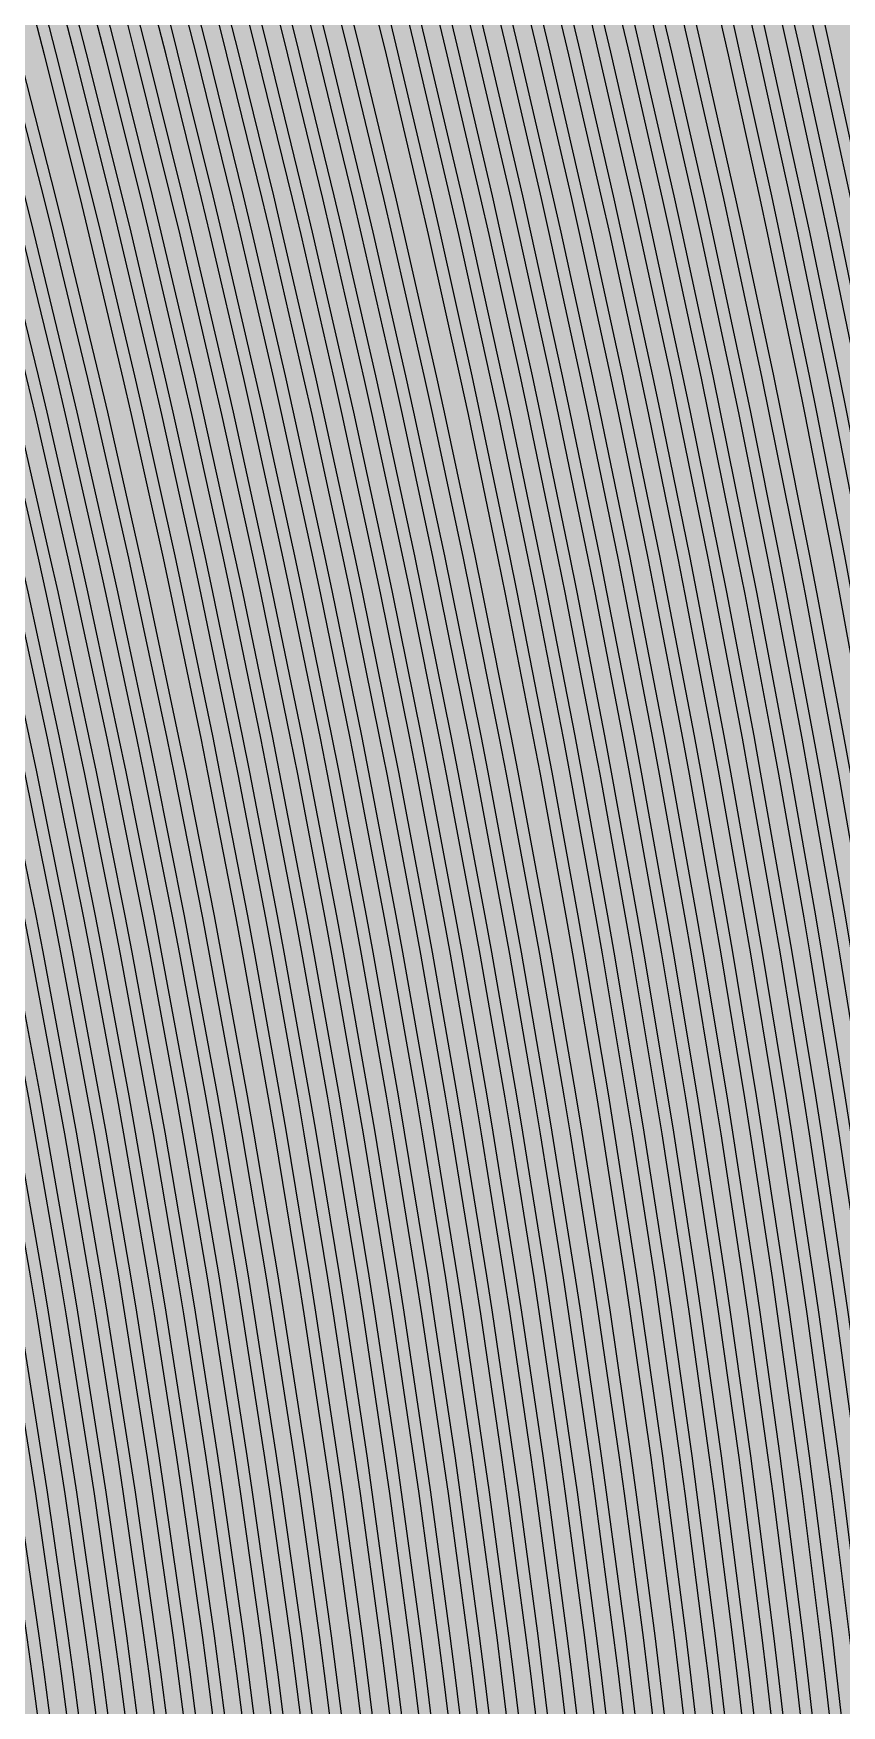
# Model space of a CAD drawing. Header units: metres. Extents: x -7220 to 10980, y -29667 to 1833.
# Drawn here: x 697.1 to 837.4, y -17403.7 to -17113.4 of the extents above; entities that cross this region are included whole.
import ezdxf

# ---------------------------------------------------------------- set-up
doc = ezdxf.new("R2010")
doc.units = ezdxf.units.M
doc.layers.add('Metal1', color=4, linetype='CONTINUOUS')
doc.layers.add('Polyimide', color=7, linetype='CONTINUOUS')

msp = doc.modelspace()

# ---------------------------------------------------------------- hatches: boundary and pattern name
at = {"layer": 'Polyimide'}
msp.add_hatch(color=7, dxfattribs=at).paths.add_polyline_path([(4099.45, -13861.55), (4142.64, -14152.77), (4214.18, -14438.35), (4313.36, -14715.55), (4439.24, -14981.69), (4590.59, -15234.21), (4765.97, -15470.68), (4963.68, -15688.82), (5181.82, -15886.53), (5418.29, -16061.91), (5670.81, -16213.26), (5936.95, -16339.14), (6214.15, -16438.32), (6499.73, -16509.85), (6790.95, -16553.05), (7085, -16567.5), (9980.38, -16567.5), (10058.79, -16571.35), (10136.45, -16582.87), (10212.6, -16601.95), (10286.52, -16628.4), (10357.49, -16661.96), (10424.83, -16702.32), (10487.89, -16749.09), (10546.06, -16801.81), (10598.78, -16859.98), (10645.55, -16923.04), (10685.91, -16990.38), (10719.48, -17061.35), (10745.93, -17135.27), (10765, -17211.43), (10776.52, -17289.08), (10780.38, -17367.5), (10780.38, -21957.3), (10741.61, -22012.91), (10705.97, -22070.59), (10673.58, -22130.14), (10644.53, -22191.39), (10618.92, -22254.16), (10596.82, -22318.25), (10578.3, -22383.46), (10563.41, -22449.6), (10552.21, -22516.46), (10544.72, -22583.84), (10540.97, -22651.53), (10540.97, -22719.32), (10544.72, -22787.01), (10552.21, -22854.38), (10563.41, -22921.24), (10578.3, -22987.38), (10596.82, -23052.6), (10618.92, -23116.68), (10644.53, -23179.45), (10673.58, -23240.71), (10705.97, -23300.26), (10741.61, -23357.93), (10780.38, -23413.54), (10780.38, -28667.5), (10776.52, -28745.91), (10765, -28823.57), (10745.93, -28899.73), (10719.48, -28973.65), (10685.91, -29044.62), (10645.55, -29111.96), (10598.78, -29175.01), (10546.06, -29233.19), (10487.89, -29285.91), (10424.83, -29332.68), (10357.49, -29373.04), (10286.52, -29406.6), (10212.6, -29433.05), (10136.45, -29452.13), (10058.79, -29463.65), (9980.38, -29467.5), (-6219.63, -29467.5), (-6298.04, -29463.65), (-6375.7, -29452.13), (-6451.85, -29433.05), (-6525.77, -29406.6), (-6596.74, -29373.04), (-6664.08, -29332.68), (-6727.14, -29285.91), (-6785.31, -29233.19), (-6838.03, -29175.01), (-6884.8, -29111.96), (-6925.16, -29044.62), (-6958.73, -28973.65), (-6985.18, -28899.73), (-7004.25, -28823.57), (-7015.77, -28745.91), (-7019.63, -28667.5), (-7019.63, -23426.32), (-6979.36, -23370.07), (-6942.33, -23311.63), (-6908.66, -23251.2), (-6878.45, -23188.96), (-6851.81, -23125.12), (-6828.81, -23059.88), (-6809.53, -22993.44), (-6794.04, -22926.02), (-6782.37, -22857.83), (-6774.57, -22789.09), (-6770.67, -22720.02), (-6770.67, -22650.84), (-6774.57, -22581.77), (-6782.37, -22513.03), (-6794.04, -22444.84), (-6809.53, -22377.42), (-6828.81, -22310.98), (-6851.81, -22245.74), (-6878.45, -22181.89), (-6908.66, -22119.66), (-6942.33, -22059.22), (-6979.36, -22000.79), (-7019.63, -21944.54), (-7019.63, -17367.5), (-7015.77, -17289.08), (-7004.25, -17211.43), (-6985.18, -17135.27), (-6958.73, -17061.35), (-6925.16, -16990.38), (-6884.8, -16923.04), (-6838.03, -16859.98), (-6785.31, -16801.81), (-6727.14, -16749.09), (-6664.08, -16702.32), (-6596.74, -16661.96), (-6525.77, -16628.4), (-6451.85, -16601.95), (-6375.7, -16582.87), (-6298.04, -16571.35), (-6219.63, -16567.5), (-3314, -16567.5), (-3019.95, -16553.05), (-2728.73, -16509.85), (-2443.15, -16438.32), (-2165.95, -16339.14), (-1899.81, -16213.26), (-1647.29, -16061.91), (-1410.82, -15886.53), (-1192.68, -15688.82), (-994.97, -15470.68), (-819.59, -15234.21), (-668.24, -14981.69), (-542.36, -14715.55), (-443.18, -14438.35), (-371.64, -14152.77), (-328.45, -13861.55), (-314, -13567.5), (-314, -13373.48), (-317.45, -13328.11), (-327.72, -13283.78), (-344.58, -13241.52), (-367.63, -13202.3), (-396.35, -13167.01), (-430.08, -13136.47), (-468.03, -13111.38), (-509.35, -13092.32), (-509.35, -13092.32), (-578.18, -13061.27), (-642.2, -13021.24), (-700.26, -12972.96), (-751.3, -12917.31), (-794.39, -12855.3), (-828.74, -12788.06), (-853.73, -12716.8), (-868.91, -12642.84), (-874, -12567.5), (-868.91, -12492.16), (-853.73, -12418.19), (-828.74, -12346.94), (-794.39, -12279.7), (-751.3, -12217.69), (-700.26, -12162.04), (-642.2, -12113.76), (-578.18, -12073.73), (-509.35, -12042.68), (-509.35, -12042.68), (-468.03, -12023.62), (-430.08, -11998.53), (-396.35, -11967.99), (-367.63, -11932.7), (-344.58, -11893.47), (-327.72, -11851.21), (-317.45, -11806.89), (-314, -11761.52), (-314, -11074.31), (-317.45, -11028.94), (-327.72, -10984.62), (-344.58, -10942.36), (-367.63, -10903.13), (-396.35, -10867.84), (-430.08, -10837.3), (-468.03, -10812.21), (-509.35, -10793.16), (-509.35, -10793.16), (-578.18, -10762.1), (-642.2, -10722.07), (-700.26, -10673.8), (-751.3, -10618.15), (-794.39, -10556.13), (-828.74, -10488.89), (-853.73, -10417.64), (-868.91, -10343.67), (-874, -10268.33), (-868.91, -10192.99), (-853.73, -10119.03), (-828.74, -10047.77), (-794.39, -9980.53), (-751.3, -9918.52), (-700.26, -9862.87), (-642.2, -9814.59), (-578.18, -9774.56), (-509.35, -9743.51), (-509.35, -9743.51), (-468.03, -9724.45), (-430.08, -9699.36), (-396.35, -9668.82), (-367.63, -9633.53), (-344.58, -9594.31), (-327.72, -9552.05), (-317.45, -9507.72), (-314, -9462.35), (-314, -8775.14), (-317.45, -8729.78), (-327.72, -8685.45), (-344.58, -8643.19), (-367.63, -8603.96), (-396.35, -8568.68), (-430.08, -8538.14), (-468.03, -8513.05), (-509.35, -8493.99), (-509.35, -8493.99), (-578.18, -8462.94), (-642.2, -8422.91), (-700.26, -8374.63), (-751.3, -8318.98), (-794.39, -8256.97), (-828.74, -8189.73), (-853.73, -8118.47), (-868.91, -8044.5), (-874, -7969.17), (-868.91, -7893.83), (-853.73, -7819.86), (-828.74, -7748.61), (-794.39, -7681.36), (-751.3, -7619.35), (-700.26, -7563.7), (-642.2, -7515.42), (-578.18, -7475.4), (-509.35, -7444.34), (-509.35, -7444.34), (-468.03, -7425.28), (-430.08, -7400.2), (-396.35, -7369.66), (-367.63, -7334.37), (-344.58, -7295.14), (-327.72, -7252.88), (-317.45, -7208.56), (-314, -7163.19), (-314, -6475.98), (-317.45, -6430.61), (-327.72, -6386.29), (-344.58, -6344.02), (-367.63, -6304.8), (-396.35, -6269.51), (-430.08, -6238.97), (-468.03, -6213.88), (-509.35, -6194.82), (-509.35, -6194.82), (-578.18, -6163.77), (-642.2, -6123.74), (-700.26, -6075.46), (-751.3, -6019.81), (-794.39, -5957.8), (-828.74, -5890.56), (-853.73, -5819.31), (-868.91, -5745.34), (-874, -5670), (-868.91, -5594.66), (-853.73, -5520.69), (-828.74, -5449.44), (-794.39, -5382.2), (-751.3, -5320.19), (-700.26, -5264.54), (-642.2, -5216.26), (-578.18, -5176.23), (-509.35, -5145.18), (-509.35, -5145.18), (-468.03, -5126.12), (-430.08, -5101.03), (-396.35, -5070.49), (-367.63, -5035.2), (-344.58, -4995.98), (-327.72, -4953.71), (-317.45, -4909.39), (-314, -4864.02), (-314, 380), (-314, 1532.5), (-269, 1532.5), (-268.78, 1525.63), (-268.1, 1518.79), (-266.98, 1512.02), (-265.42, 1505.32), (-263.43, 1498.75), (-261.01, 1492.32), (-258.17, 1486.06), (-254.93, 1480), (-251.3, 1474.17), (-247.3, 1468.58), (-242.94, 1463.27), (-238.25, 1458.25), (-233.23, 1453.56), (-227.92, 1449.2), (-222.33, 1445.2), (-216.5, 1441.57), (-210.44, 1438.33), (-204.18, 1435.49), (-197.75, 1433.07), (-191.18, 1431.08), (-184.48, 1429.52), (-177.71, 1428.4), (-170.87, 1427.72), (-164, 1427.5), (-157.13, 1427.72), (-150.29, 1428.4), (-143.52, 1429.52), (-136.82, 1431.08), (-130.25, 1433.07), (-123.82, 1435.49), (-117.56, 1438.33), (-111.5, 1441.57), (-105.67, 1445.2), (-100.08, 1449.2), (-94.77, 1453.56), (-89.75, 1458.25), (-85.06, 1463.27), (-80.7, 1468.58), (-76.7, 1474.17), (-73.07, 1480), (-69.83, 1486.06), (-66.99, 1492.32), (-64.57, 1498.75), (-62.58, 1505.32), (-61.02, 1512.02), (-59.9, 1518.79), (-59.22, 1525.63), (-59, 1532.5), (1786, 1532.5), (3835, 1532.5), (3835.21, 1539.04), (3835.86, 1545.55), (3836.92, 1552.01), (3838.41, 1558.38), (3840.31, 1564.64), (3842.61, 1570.77), (3845.31, 1576.73), (3848.4, 1582.5), (3851.85, 1588.06), (3855.66, 1593.38), (3859.82, 1598.43), (3864.29, 1603.21), (3869.07, 1607.68), (3874.12, 1611.84), (3879.44, 1615.65), (3885, 1619.1), (3890.77, 1622.19), (3896.73, 1624.89), (3902.86, 1627.19), (3909.12, 1629.09), (3915.49, 1630.58), (3921.95, 1631.64), (3928.46, 1632.29), (3935, 1632.5), (3941.54, 1632.29), (3948.05, 1631.64), (3954.51, 1630.58), (3960.88, 1629.09), (3967.14, 1627.19), (3973.27, 1624.89), (3979.23, 1622.19), (3985, 1619.1), (3990.56, 1615.65), (3995.88, 1611.84), (4000.93, 1607.68), (4005.71, 1603.21), (4010.18, 1598.43), (4014.34, 1593.38), (4018.15, 1588.06), (4021.6, 1582.5), (4024.69, 1576.73), (4027.39, 1570.77), (4029.69, 1564.64), (4031.59, 1558.38), (4033.08, 1552.01), (4034.14, 1545.55), (4034.79, 1539.04), (4035, 1532.5), (4085, 1532.5), (4085, 380), (4085, 330), (4085, -4864.02), (4088.45, -4909.39), (4098.72, -4953.71), (4115.58, -4995.98), (4138.63, -5035.2), (4167.35, -5070.49), (4201.08, -5101.03), (4239.03, -5126.12), (4280.35, -5145.18), (4280.35, -5145.18), (4349.18, -5176.23), (4413.2, -5216.26), (4471.26, -5264.54), (4522.3, -5320.19), (4565.39, -5382.2), (4599.74, -5449.44), (4624.73, -5520.69), (4639.91, -5594.66), (4645, -5670), (4639.91, -5745.34), (4624.73, -5819.31), (4599.74, -5890.56), (4565.39, -5957.8), (4522.3, -6019.81), (4471.26, -6075.46), (4413.2, -6123.74), (4349.18, -6163.77), (4280.35, -6194.82), (4239.03, -6213.88), (4201.08, -6238.97), (4167.35, -6269.51), (4138.63, -6304.8), (4115.58, -6344.02), (4098.72, -6386.29), (4088.45, -6430.61), (4085, -6475.98), (4085, -13567.5), (4099.45, -13861.55)])

# ---------------------------------------------------------------- linework, layer by layer
at = {"layer": 'Metal1'}
for points in [[(700.13, -17423.14), (696.87, -17398.18), (696, -17391.91), (692.38, -17366.95), (691.42, -17360.69), (687.42, -17335.73), (686.37, -17329.46), (682.01, -17304.51), (680.86, -17298.23), (676.12, -17273.28), (674.89, -17267.01), (669.77, -17242.06), (668.44, -17235.78), (662.94, -17210.84), (661.51, -17204.55), (655.64, -17179.61), (654.11, -17173.33), (647.86, -17148.39), (646.23, -17142.1), (639.59, -17117.16), (637.87, -17110.87)], [(639.79, -17110.34), (641.52, -17116.64), (648.17, -17141.59), (649.8, -17147.89), (656.06, -17172.85), (657.59, -17179.15), (663.46, -17204.1), (664.9, -17210.4), (670.39, -17235.36), (671.73, -17241.65), (676.85, -17266.61), (678.09, -17272.9), (682.83, -17297.87), (683.98, -17304.16), (688.35, -17329.12), (689.4, -17335.41), (693.4, -17360.38), (694.35, -17366.66), (697.98, -17391.63), (698.85, -17397.91), (702.11, -17422.89)], [(705.19, -17423.14), (701.94, -17398.18), (701.08, -17391.91), (697.47, -17366.95), (696.51, -17360.69), (692.53, -17335.73), (691.49, -17329.46), (687.14, -17304.51), (686, -17298.23), (681.27, -17273.28), (680.04, -17267.01), (674.94, -17242.06), (673.61, -17235.78), (668.14, -17210.83), (666.72, -17204.55), (660.87, -17179.61), (659.34, -17173.33), (653.11, -17148.39), (651.49, -17142.1), (644.87, -17117.16), (643.16, -17110.87)], [(645.08, -17110.34), (646.8, -17116.64), (653.43, -17141.59), (655.05, -17147.89), (661.29, -17172.85), (662.81, -17179.15), (668.66, -17204.1), (670.09, -17210.4), (675.57, -17235.36), (676.9, -17241.65), (682, -17266.61), (683.24, -17272.9), (687.96, -17297.87), (689.1, -17304.16), (693.46, -17329.12), (694.51, -17335.41), (698.49, -17360.38), (699.44, -17366.66), (703.06, -17391.63), (703.92, -17397.91), (707.17, -17422.89)], [(710.25, -17423.14), (707.01, -17398.18), (706.16, -17391.91), (702.56, -17366.95), (701.61, -17360.69), (697.64, -17335.73), (696.6, -17329.46), (692.26, -17304.51), (691.13, -17298.23), (686.42, -17273.28), (685.19, -17267.01), (680.12, -17242.06), (678.79, -17235.78), (673.34, -17210.83), (671.92, -17204.55), (666.09, -17179.61), (664.57, -17173.33), (658.36, -17148.38), (656.75, -17142.1), (650.16, -17117.16), (648.45, -17110.87)], [(650.37, -17110.34), (652.09, -17116.64), (658.68, -17141.59), (660.3, -17147.89), (666.52, -17172.85), (668.03, -17179.15), (673.87, -17204.1), (675.29, -17210.4), (680.75, -17235.36), (682.07, -17241.65), (687.15, -17266.61), (688.39, -17272.9), (693.09, -17297.87), (694.23, -17304.16), (698.57, -17329.12), (699.61, -17335.41), (703.58, -17360.38), (704.53, -17366.66), (708.14, -17391.63), (709, -17397.91), (712.23, -17422.89)], [(715.31, -17423.14), (712.09, -17398.18), (711.23, -17391.91), (707.65, -17366.95), (706.7, -17360.69), (702.75, -17335.73), (701.71, -17329.46), (697.39, -17304.5), (696.26, -17298.23), (691.57, -17273.28), (690.35, -17267.01), (685.29, -17242.06), (683.97, -17235.78), (678.54, -17210.83), (677.12, -17204.55), (671.31, -17179.61), (669.8, -17173.32), (663.62, -17148.38), (662.01, -17142.1), (655.44, -17117.16), (653.73, -17110.87)], [(655.66, -17110.34), (657.37, -17116.64), (663.94, -17141.6), (665.55, -17147.9), (671.75, -17172.85), (673.26, -17179.15), (679.07, -17204.11), (680.49, -17210.4), (685.92, -17235.36), (687.25, -17241.65), (692.31, -17266.62), (693.54, -17272.9), (698.23, -17297.87), (699.36, -17304.16), (703.68, -17329.13), (704.72, -17335.41), (708.68, -17360.38), (709.62, -17366.66), (713.21, -17391.64), (714.07, -17397.91), (717.29, -17422.89)], [(720.37, -17423.14), (717.16, -17398.18), (716.31, -17391.91), (712.73, -17366.95), (711.79, -17360.69), (707.86, -17335.73), (706.82, -17329.46), (702.52, -17304.5), (701.39, -17298.23), (696.72, -17273.28), (695.5, -17267), (690.46, -17242.06), (689.15, -17235.78), (683.73, -17210.83), (682.32, -17204.55), (676.54, -17179.61), (675.03, -17173.32), (668.87, -17148.38), (667.27, -17142.1), (660.72, -17117.16), (659.02, -17110.87)], [(660.95, -17110.34), (662.65, -17116.64), (669.2, -17141.6), (670.81, -17147.9), (676.98, -17172.85), (678.48, -17179.15), (684.27, -17204.11), (685.69, -17210.4), (691.1, -17235.36), (692.42, -17241.65), (697.46, -17266.62), (698.69, -17272.9), (703.36, -17297.87), (704.49, -17304.16), (708.79, -17329.13), (709.83, -17335.41), (713.77, -17360.38), (714.71, -17366.66), (718.29, -17391.64), (719.14, -17397.91), (722.36, -17422.89)], [(725.43, -17423.14), (722.23, -17398.18), (721.38, -17391.91), (717.82, -17366.95), (716.89, -17360.68), (712.96, -17335.73), (711.93, -17329.46), (707.65, -17304.5), (706.52, -17298.23), (701.87, -17273.28), (700.65, -17267), (695.63, -17242.05), (694.32, -17235.78), (688.93, -17210.83), (687.53, -17204.55), (681.76, -17179.61), (680.26, -17173.32), (674.12, -17148.38), (672.52, -17142.1), (666, -17117.16), (664.31, -17110.87)], [(666.24, -17110.34), (667.94, -17116.64), (674.46, -17141.6), (676.06, -17147.9), (682.21, -17172.85), (683.71, -17179.15), (689.48, -17204.11), (690.88, -17210.4), (696.28, -17235.36), (697.59, -17241.65), (702.62, -17266.62), (703.83, -17272.9), (708.49, -17297.87), (709.62, -17304.16), (713.9, -17329.13), (714.94, -17335.41), (718.86, -17360.38), (719.8, -17366.66), (723.37, -17391.64), (724.22, -17397.91), (727.42, -17422.89)], [(730.49, -17423.14), (727.31, -17398.17), (726.46, -17391.91), (722.91, -17366.95), (721.98, -17360.68), (718.07, -17335.73), (717.04, -17329.46), (712.77, -17304.5), (711.65, -17298.23), (707.02, -17273.28), (705.81, -17267), (700.8, -17242.05), (699.5, -17235.78), (694.13, -17210.83), (692.73, -17204.55), (686.99, -17179.6), (685.49, -17173.32), (679.37, -17148.38), (677.78, -17142.1), (671.29, -17117.16), (669.6, -17110.87)], [(671.53, -17110.34), (673.22, -17116.64), (679.72, -17141.6), (681.31, -17147.9), (687.44, -17172.85), (688.93, -17179.15), (694.68, -17204.11), (696.08, -17210.4), (701.46, -17235.36), (702.76, -17241.65), (707.77, -17266.62), (708.98, -17272.91), (713.62, -17297.87), (714.74, -17304.16), (719.02, -17329.13), (720.05, -17335.41), (723.96, -17360.38), (724.89, -17366.66), (728.44, -17391.64), (729.29, -17397.91), (732.48, -17422.89)], [(735.55, -17423.14), (732.38, -17398.17), (731.54, -17391.91), (728, -17366.95), (727.07, -17360.68), (723.18, -17335.73), (722.16, -17329.46), (717.9, -17304.5), (716.79, -17298.23), (712.17, -17273.28), (710.96, -17267), (705.98, -17242.05), (704.68, -17235.78), (699.33, -17210.83), (697.93, -17204.55), (692.21, -17179.6), (690.72, -17173.32), (684.63, -17148.38), (683.04, -17142.09), (676.57, -17117.15), (674.89, -17110.87)], [(676.82, -17110.34), (678.5, -17116.65), (684.98, -17141.6), (686.57, -17147.9), (692.67, -17172.85), (694.16, -17179.15), (699.88, -17204.11), (701.28, -17210.4), (706.63, -17235.36), (707.94, -17241.65), (712.92, -17266.62), (714.13, -17272.91), (718.75, -17297.87), (719.87, -17304.16), (724.13, -17329.13), (725.15, -17335.41), (729.05, -17360.38), (729.98, -17366.66), (733.52, -17391.64), (734.36, -17397.91), (737.54, -17422.89)], [(740.62, -17423.14), (737.45, -17398.17), (736.61, -17391.91), (733.09, -17366.95), (732.16, -17360.68), (728.29, -17335.72), (727.27, -17329.46), (723.03, -17304.5), (721.92, -17298.23), (717.32, -17273.28), (716.11, -17267), (711.15, -17242.05), (709.85, -17235.77), (704.52, -17210.83), (703.13, -17204.55), (697.43, -17179.6), (695.95, -17173.32), (689.88, -17148.38), (688.3, -17142.09), (681.85, -17117.15), (680.18, -17110.87)], [(682.11, -17110.35), (683.79, -17116.65), (690.24, -17141.6), (691.82, -17147.9), (697.9, -17172.85), (699.38, -17179.15), (705.09, -17204.11), (706.48, -17210.4), (711.81, -17235.36), (713.11, -17241.65), (718.08, -17266.62), (719.28, -17272.91), (723.89, -17297.87), (725, -17304.16), (729.24, -17329.13), (730.26, -17335.41), (734.14, -17360.38), (735.07, -17366.66), (738.6, -17391.64), (739.44, -17397.92), (742.6, -17422.89)], [(745.68, -17423.14), (742.53, -17398.17), (741.69, -17391.91), (738.18, -17366.95), (737.26, -17360.68), (733.39, -17335.72), (732.38, -17329.46), (728.16, -17304.5), (727.05, -17298.23), (722.47, -17273.27), (721.27, -17267), (716.32, -17242.05), (715.03, -17235.77), (709.72, -17210.83), (708.34, -17204.55), (702.66, -17179.6), (701.18, -17173.32), (695.13, -17148.38), (693.56, -17142.09), (687.14, -17117.15), (685.47, -17110.87)], [(687.4, -17110.35), (689.07, -17116.65), (695.5, -17141.6), (697.07, -17147.9), (703.13, -17172.86), (704.61, -17179.15), (710.29, -17204.11), (711.67, -17210.4), (716.99, -17235.36), (718.28, -17241.65), (723.23, -17266.62), (724.43, -17272.91), (729.02, -17297.87), (730.13, -17304.16), (734.35, -17329.13), (735.37, -17335.41), (739.24, -17360.38), (740.16, -17366.66), (743.67, -17391.64), (744.51, -17397.92), (747.66, -17422.89)], [(750.76, -17423.14), (747.63, -17398.17), (746.8, -17391.91), (743.31, -17366.95), (742.39, -17360.68), (738.54, -17335.72), (737.53, -17329.45), (733.33, -17304.5), (732.23, -17298.23), (727.67, -17273.27), (726.48, -17267), (721.56, -17242.05), (720.28, -17235.77), (714.99, -17210.82), (713.62, -17204.55), (707.97, -17179.6), (706.5, -17173.32), (700.48, -17148.38), (698.91, -17142.09), (692.52, -17117.15), (690.87, -17110.86)], [(692.8, -17110.35), (694.46, -17116.65), (700.85, -17141.6), (702.42, -17147.9), (708.44, -17172.86), (709.91, -17179.15), (715.57, -17204.11), (716.95, -17210.4), (722.23, -17235.37), (723.52, -17241.66), (728.44, -17266.62), (729.64, -17272.91), (734.2, -17297.87), (735.3, -17304.16), (739.51, -17329.13), (740.52, -17335.41), (744.36, -17360.38), (745.29, -17366.66), (748.78, -17391.64), (749.61, -17397.92), (752.75, -17422.89)], [(756.08, -17423.13), (753, -17398.17), (752.19, -17391.91), (748.77, -17366.94), (747.86, -17360.68), (744.09, -17335.72), (743.1, -17329.45), (738.98, -17304.49), (737.91, -17298.22), (733.43, -17273.27), (732.27, -17267), (727.44, -17242.04), (726.18, -17235.77), (721, -17210.82), (719.65, -17204.54), (714.11, -17179.59), (712.67, -17173.31), (706.77, -17148.37), (705.24, -17142.09), (698.97, -17117.14), (697.35, -17110.86)], [(699.28, -17110.35), (700.91, -17116.65), (707.18, -17141.61), (708.72, -17147.9), (714.62, -17172.86), (716.06, -17179.15), (721.61, -17204.12), (722.96, -17210.41), (728.14, -17235.37), (729.4, -17241.66), (734.23, -17266.62), (735.4, -17272.91), (739.88, -17297.88), (740.96, -17304.16), (745.08, -17329.13), (746.07, -17335.41), (749.84, -17360.39), (750.75, -17366.67), (754.17, -17391.64), (754.99, -17397.92), (758.06, -17422.9)], [(761.14, -17423.13), (758.07, -17398.17), (757.26, -17391.91), (753.86, -17366.94), (752.96, -17360.68), (749.2, -17335.72), (748.22, -17329.45), (744.11, -17304.49), (743.04, -17298.22), (738.58, -17273.27), (737.42, -17267), (732.61, -17242.04), (731.36, -17235.77), (726.2, -17210.82), (724.86, -17204.54), (719.34, -17179.59), (717.9, -17173.31), (712.02, -17148.37), (710.5, -17142.09), (704.26, -17117.14), (702.64, -17110.86)], [(704.57, -17110.35), (706.19, -17116.65), (712.44, -17141.61), (713.97, -17147.9), (719.85, -17172.86), (721.29, -17179.15), (726.81, -17204.12), (728.16, -17210.41), (733.32, -17235.37), (734.58, -17241.66), (739.39, -17266.62), (740.55, -17272.91), (745.01, -17297.88), (746.08, -17304.16), (750.19, -17329.13), (751.18, -17335.41), (754.94, -17360.39), (755.84, -17366.67), (759.25, -17391.64), (760.06, -17397.92), (763.12, -17422.9)], [(766.2, -17423.13), (763.15, -17398.17), (762.34, -17391.91), (758.94, -17366.94), (758.05, -17360.68), (754.31, -17335.72), (753.33, -17329.45), (749.24, -17304.49), (748.17, -17298.22), (743.73, -17273.27), (742.57, -17267), (737.79, -17242.04), (736.54, -17235.77), (731.4, -17210.82), (730.06, -17204.54), (724.56, -17179.59), (723.13, -17173.31), (717.28, -17148.37), (715.76, -17142.09), (709.54, -17117.14), (707.93, -17110.86)], [(709.86, -17110.35), (711.48, -17116.65), (717.7, -17141.61), (719.22, -17147.9), (725.08, -17172.86), (726.51, -17179.15), (732.01, -17204.12), (733.35, -17210.41), (738.5, -17235.37), (739.75, -17241.66), (744.54, -17266.63), (745.7, -17272.91), (750.14, -17297.88), (751.21, -17304.16), (755.3, -17329.13), (756.29, -17335.41), (760.03, -17360.39), (760.93, -17366.67), (764.32, -17391.64), (765.13, -17397.92), (768.18, -17422.9)], [(771.26, -17423.13), (768.22, -17398.17), (767.42, -17391.9), (764.03, -17366.94), (763.14, -17360.68), (759.42, -17335.72), (758.44, -17329.45), (754.37, -17304.49), (753.3, -17298.22), (748.88, -17273.27), (747.73, -17266.99), (742.96, -17242.04), (741.72, -17235.77), (736.59, -17210.82), (735.26, -17204.54), (729.79, -17179.59), (728.36, -17173.31), (722.53, -17148.37), (721.01, -17142.08), (714.82, -17117.14), (713.22, -17110.86)], [(715.15, -17110.35), (716.76, -17116.65), (722.96, -17141.61), (724.47, -17147.9), (730.31, -17172.86), (731.74, -17179.16), (737.22, -17204.12), (738.55, -17210.41), (743.68, -17235.37), (744.92, -17241.66), (749.69, -17266.63), (750.85, -17272.91), (755.27, -17297.88), (756.34, -17304.16), (760.41, -17329.13), (761.39, -17335.41), (765.12, -17360.39), (766.02, -17366.67), (769.4, -17391.64), (770.21, -17397.92), (773.25, -17422.9)], [(776.32, -17423.13), (773.29, -17398.17), (772.49, -17391.9), (769.12, -17366.94), (768.24, -17360.68), (764.53, -17335.72), (763.55, -17329.45), (759.49, -17304.49), (758.43, -17298.22), (754.03, -17273.27), (752.88, -17266.99), (748.13, -17242.04), (746.89, -17235.77), (741.79, -17210.81), (740.46, -17204.54), (735.01, -17179.59), (733.59, -17173.31), (727.78, -17148.36), (726.27, -17142.08), (720.1, -17117.14), (718.5, -17110.86)], [(720.44, -17110.36), (722.04, -17116.65), (728.22, -17141.61), (729.73, -17147.9), (735.54, -17172.86), (736.96, -17179.16), (742.42, -17204.12), (743.75, -17210.41), (748.85, -17235.37), (750.09, -17241.66), (754.85, -17266.63), (756, -17272.91), (760.4, -17297.88), (761.47, -17304.16), (765.53, -17329.14), (766.5, -17335.41), (770.22, -17360.39), (771.11, -17366.67), (774.47, -17391.64), (775.28, -17397.92), (778.31, -17422.9)], [(781.38, -17423.13), (778.37, -17398.17), (777.57, -17391.9), (774.21, -17366.94), (773.33, -17360.68), (769.63, -17335.71), (768.66, -17329.45), (764.62, -17304.49), (763.56, -17298.22), (759.18, -17273.26), (758.03, -17266.99), (753.3, -17242.04), (752.07, -17235.77), (746.99, -17210.81), (745.67, -17204.54), (740.23, -17179.59), (738.82, -17173.31), (733.03, -17148.36), (731.53, -17142.08), (725.39, -17117.14), (723.79, -17110.85)], [(725.73, -17110.36), (727.33, -17116.65), (733.48, -17141.61), (734.98, -17147.9), (740.77, -17172.86), (742.19, -17179.16), (747.62, -17204.12), (748.95, -17210.41), (754.03, -17235.37), (755.27, -17241.66), (760, -17266.63), (761.15, -17272.91), (765.54, -17297.88), (766.6, -17304.16), (770.64, -17329.14), (771.61, -17335.42), (775.31, -17360.39), (776.19, -17366.67), (779.55, -17391.64), (780.35, -17397.92), (783.37, -17422.9)], [(786.44, -17423.13), (783.44, -17398.16), (782.64, -17391.9), (779.3, -17366.94), (778.42, -17360.68), (774.74, -17335.71), (773.77, -17329.45), (769.75, -17304.49), (768.7, -17298.22), (764.33, -17273.26), (763.19, -17266.99), (758.48, -17242.04), (757.25, -17235.76), (752.19, -17210.81), (750.87, -17204.54), (745.46, -17179.59), (744.05, -17173.31), (738.29, -17148.36), (736.79, -17142.08), (730.67, -17117.14), (729.08, -17110.85)], [(731.02, -17110.36), (732.61, -17116.65), (738.73, -17141.61), (740.23, -17147.91), (746, -17172.87), (747.41, -17179.16), (752.82, -17204.12), (754.14, -17210.41), (759.21, -17235.37), (760.44, -17241.66), (765.15, -17266.63), (766.3, -17272.91), (770.67, -17297.88), (771.72, -17304.16), (775.75, -17329.14), (776.72, -17335.42), (780.4, -17360.39), (781.28, -17366.67), (784.63, -17391.64), (785.43, -17397.92), (788.43, -17422.9)], [(791.5, -17423.13), (788.51, -17398.16), (787.72, -17391.9), (784.39, -17366.94), (783.52, -17360.68), (779.85, -17335.71), (778.89, -17329.45), (774.88, -17304.49), (773.83, -17298.22), (769.48, -17273.26), (768.34, -17266.99), (763.65, -17242.04), (762.42, -17235.76), (757.38, -17210.81), (756.07, -17204.54), (750.68, -17179.59), (749.28, -17173.31), (743.54, -17148.36), (742.05, -17142.08), (735.95, -17117.14), (734.37, -17110.85)], [(736.31, -17110.36), (737.89, -17116.65), (743.99, -17141.61), (745.49, -17147.91), (751.23, -17172.87), (752.63, -17179.16), (758.03, -17204.12), (759.34, -17210.41), (764.39, -17235.37), (765.61, -17241.66), (770.31, -17266.63), (771.45, -17272.91), (775.8, -17297.88), (776.85, -17304.16), (780.86, -17329.14), (781.83, -17335.42), (785.5, -17360.39), (786.37, -17366.67), (789.7, -17391.65), (790.5, -17397.92), (793.49, -17422.9)], [(796.57, -17423.13), (793.59, -17398.16), (792.8, -17391.9), (789.48, -17366.94), (788.61, -17360.67), (784.96, -17335.71), (784, -17329.45), (780.01, -17304.49), (778.96, -17298.22), (774.63, -17273.26), (773.5, -17266.99), (768.82, -17242.04), (767.6, -17235.76), (762.58, -17210.81), (761.27, -17204.54), (755.91, -17179.59), (754.51, -17173.31), (748.79, -17148.36), (747.31, -17142.08), (741.23, -17117.13), (739.66, -17110.85)], [(741.6, -17110.36), (743.18, -17116.65), (749.25, -17141.61), (750.74, -17147.91), (756.46, -17172.87), (757.86, -17179.16), (763.23, -17204.12), (764.54, -17210.41), (769.56, -17235.38), (770.78, -17241.66), (775.46, -17266.63), (776.6, -17272.91), (780.93, -17297.88), (781.98, -17304.16), (785.97, -17329.14), (786.93, -17335.42), (790.59, -17360.39), (791.46, -17366.67), (794.78, -17391.65), (795.57, -17397.92), (798.55, -17422.9)], [(801.63, -17423.13), (798.66, -17398.16), (797.87, -17391.9), (794.57, -17366.94), (793.7, -17360.67), (790.06, -17335.71), (789.11, -17329.45), (785.13, -17304.49), (784.09, -17298.22), (779.78, -17273.26), (778.65, -17266.99), (773.99, -17242.04), (772.78, -17235.76), (767.78, -17210.81), (766.48, -17204.53), (761.13, -17179.58), (759.74, -17173.31), (754.04, -17148.36), (752.57, -17142.08), (746.52, -17117.13), (744.95, -17110.85)], [(746.89, -17110.36), (748.46, -17116.66), (754.51, -17141.61), (755.99, -17147.91), (761.69, -17172.87), (763.08, -17179.16), (768.43, -17204.12), (769.74, -17210.41), (774.74, -17235.38), (775.96, -17241.66), (780.62, -17266.63), (781.75, -17272.91), (786.06, -17297.88), (787.11, -17304.17), (791.08, -17329.14), (792.04, -17335.42), (795.68, -17360.39), (796.55, -17366.67), (799.86, -17391.65), (800.65, -17397.92), (803.61, -17422.9)], [(806.71, -17423.13), (803.76, -17398.16), (802.98, -17391.9), (799.7, -17366.94), (798.83, -17360.67), (795.21, -17335.71), (794.26, -17329.45), (790.31, -17304.49), (789.27, -17298.22), (784.98, -17273.26), (783.86, -17266.99), (779.23, -17242.03), (778.02, -17235.76), (773.05, -17210.81), (771.76, -17204.53), (766.44, -17179.58), (765.06, -17173.31), (759.39, -17148.36), (757.92, -17142.08), (751.91, -17117.13), (750.35, -17110.85)], [(752.29, -17110.36), (753.85, -17116.66), (759.87, -17141.62), (761.34, -17147.91), (767.01, -17172.87), (768.39, -17179.16), (773.71, -17204.12), (775.01, -17210.41), (779.99, -17235.38), (781.19, -17241.66), (785.83, -17266.63), (786.95, -17272.91), (791.25, -17297.88), (792.28, -17304.17), (796.24, -17329.14), (797.19, -17335.42), (800.81, -17360.39), (801.68, -17366.67), (804.96, -17391.65), (805.75, -17397.92), (808.7, -17422.9)], [(812.03, -17423.13), (809.14, -17398.16), (808.37, -17391.9), (805.15, -17366.93), (804.31, -17360.67), (800.76, -17335.71), (799.83, -17329.44), (795.96, -17304.48), (794.95, -17298.21), (790.75, -17273.25), (789.65, -17266.99), (785.11, -17242.03), (783.93, -17235.76), (779.06, -17210.8), (777.79, -17204.53), (772.59, -17179.58), (771.23, -17173.3), (765.68, -17148.35), (764.25, -17142.07), (758.36, -17117.13), (756.83, -17110.85)], [(758.77, -17110.37), (760.3, -17116.66), (766.19, -17141.62), (767.64, -17147.91), (773.19, -17172.87), (774.54, -17179.16), (779.75, -17204.13), (781.02, -17210.41), (785.89, -17235.38), (787.08, -17241.66), (791.62, -17266.63), (792.72, -17272.92), (796.92, -17297.89), (797.94, -17304.17), (801.81, -17329.14), (802.74, -17335.42), (806.29, -17360.4), (807.14, -17366.67), (810.35, -17391.65), (811.12, -17397.92), (814.01, -17422.9)], [(817.09, -17423.13), (814.21, -17398.16), (813.45, -17391.9), (810.24, -17366.93), (809.4, -17360.67), (805.87, -17335.71), (804.95, -17329.44), (801.09, -17304.48), (800.08, -17298.21), (795.89, -17273.25), (794.8, -17266.99), (790.28, -17242.03), (789.11, -17235.76), (784.26, -17210.8), (783, -17204.53), (777.81, -17179.58), (776.46, -17173.3), (770.94, -17148.35), (769.5, -17142.07), (763.64, -17117.12), (762.12, -17110.84)], [(764.06, -17110.37), (765.58, -17116.66), (771.45, -17141.62), (772.89, -17147.91), (778.42, -17172.87), (779.77, -17179.16), (784.96, -17204.13), (786.22, -17210.41), (791.07, -17235.38), (792.25, -17241.67), (796.77, -17266.64), (797.87, -17272.92), (802.05, -17297.89), (803.06, -17304.17), (806.92, -17329.14), (807.85, -17335.42), (811.38, -17360.4), (812.23, -17366.67), (815.43, -17391.65), (816.2, -17397.92), (819.07, -17422.9)], [(822.15, -17423.13), (819.28, -17398.16), (818.52, -17391.9), (815.33, -17366.93), (814.49, -17360.67), (810.98, -17335.71), (810.06, -17329.44), (806.22, -17304.48), (805.21, -17298.21), (801.04, -17273.25), (799.96, -17266.98), (795.46, -17242.03), (794.29, -17235.76), (789.45, -17210.8), (788.2, -17204.53), (783.03, -17179.57), (781.69, -17173.3), (776.19, -17148.35), (774.76, -17142.07), (768.92, -17117.12), (767.41, -17110.84)], [(769.35, -17110.37), (770.87, -17116.66), (776.71, -17141.62), (778.14, -17147.91), (783.65, -17172.88), (784.99, -17179.16), (790.16, -17204.13), (791.42, -17210.41), (796.25, -17235.38), (797.42, -17241.67), (801.92, -17266.64), (803.02, -17272.92), (807.19, -17297.89), (808.19, -17304.17), (812.03, -17329.14), (812.96, -17335.42), (816.47, -17360.4), (817.32, -17366.67), (820.51, -17391.65), (821.27, -17397.92), (824.14, -17422.9)], [(827.21, -17423.13), (824.36, -17398.16), (823.6, -17391.9), (820.42, -17366.93), (819.59, -17360.67), (816.09, -17335.7), (815.17, -17329.44), (811.34, -17304.48), (810.34, -17298.21), (806.19, -17273.25), (805.11, -17266.98), (800.63, -17242.03), (799.46, -17235.76), (794.65, -17210.8), (793.4, -17204.53), (788.26, -17179.57), (786.92, -17173.3), (781.44, -17148.35), (780.02, -17142.07), (774.2, -17117.12), (772.7, -17110.84)], [(774.64, -17110.37), (776.15, -17116.66), (781.97, -17141.62), (783.39, -17147.91), (788.88, -17172.88), (790.21, -17179.16), (795.36, -17204.13), (796.61, -17210.42), (801.43, -17235.38), (802.6, -17241.67), (807.08, -17266.64), (808.16, -17272.92), (812.32, -17297.89), (813.32, -17304.17), (817.15, -17329.14), (818.07, -17335.42), (821.57, -17360.4), (822.41, -17366.67), (825.58, -17391.65), (826.34, -17397.92), (829.2, -17422.9)], [(832.27, -17423.12), (829.43, -17398.16), (828.68, -17391.9), (825.51, -17366.93), (824.68, -17360.67), (821.2, -17335.7), (820.28, -17329.44), (816.47, -17304.48), (815.48, -17298.21), (811.34, -17273.25), (810.26, -17266.98), (805.8, -17242.03), (804.64, -17235.75), (799.85, -17210.8), (798.6, -17204.53), (793.48, -17179.57), (792.15, -17173.3), (786.69, -17148.35), (785.28, -17142.07), (779.49, -17117.12), (777.99, -17110.84)], [(779.93, -17110.37), (781.43, -17116.66), (787.23, -17141.62), (788.65, -17147.91), (794.11, -17172.88), (795.44, -17179.16), (800.56, -17204.13), (801.81, -17210.42), (806.61, -17235.38), (807.77, -17241.67), (812.23, -17266.64), (813.31, -17272.92), (817.45, -17297.89), (818.45, -17304.17), (822.26, -17329.14), (823.18, -17335.42), (826.66, -17360.4), (827.5, -17366.67), (830.66, -17391.65), (831.42, -17397.92), (834.26, -17422.9)], [(837.33, -17423.12), (834.5, -17398.16), (833.75, -17391.9), (830.6, -17366.93), (829.77, -17360.67), (826.3, -17335.7), (825.39, -17329.44), (821.6, -17304.48), (820.61, -17298.21), (816.49, -17273.25), (815.42, -17266.98), (810.97, -17242.02), (809.82, -17235.75), (805.05, -17210.8), (803.81, -17204.53), (798.71, -17179.57), (797.38, -17173.3), (791.95, -17148.35), (790.54, -17142.07), (784.77, -17117.12), (783.27, -17110.84)], [(785.22, -17110.37), (786.72, -17116.66), (792.49, -17141.62), (793.9, -17147.91), (799.34, -17172.88), (800.66, -17179.16), (805.77, -17204.13), (807.01, -17210.42), (811.78, -17235.38), (812.94, -17241.67), (817.39, -17266.64), (818.46, -17272.92), (822.58, -17297.89), (823.58, -17304.17), (827.37, -17329.15), (828.28, -17335.42), (831.75, -17360.4), (832.59, -17366.67), (835.74, -17391.65), (836.49, -17397.92), (839.32, -17422.91)], [(842.39, -17423.12), (839.57, -17398.16), (838.83, -17391.9), (835.69, -17366.93), (834.87, -17360.67), (831.41, -17335.7), (830.5, -17329.44), (826.73, -17304.48), (825.74, -17298.21), (821.64, -17273.25), (820.57, -17266.98), (816.15, -17242.02), (814.99, -17235.75), (810.24, -17210.8), (809.01, -17204.52), (803.93, -17179.57), (802.61, -17173.3), (797.2, -17148.34), (795.8, -17142.07), (790.05, -17117.12), (788.56, -17110.84)], [(790.51, -17110.37), (792, -17116.66), (797.75, -17141.63), (799.15, -17147.91), (804.57, -17172.88), (805.89, -17179.17), (810.97, -17204.13), (812.21, -17210.42), (816.96, -17235.39), (818.11, -17241.67), (822.54, -17266.64), (823.61, -17272.92), (827.71, -17297.89), (828.7, -17304.17), (832.48, -17329.15), (833.39, -17335.42), (836.85, -17360.4), (837.68, -17366.67), (840.81, -17391.65), (841.56, -17397.92), (844.38, -17422.91)], [(847.45, -17423.12), (844.65, -17398.15), (843.9, -17391.89), (840.78, -17366.93), (839.96, -17360.67), (836.52, -17335.7), (835.62, -17329.44), (831.85, -17304.48), (830.87, -17298.21), (826.79, -17273.25), (825.72, -17266.98), (821.32, -17242.02), (820.17, -17235.75), (815.44, -17210.8), (814.21, -17204.52), (809.15, -17179.57), (807.84, -17173.3), (802.45, -17148.34), (801.06, -17142.07), (795.33, -17117.12), (793.85, -17110.84)], [(795.8, -17110.37), (797.28, -17116.66), (803.01, -17141.63), (804.41, -17147.91), (809.8, -17172.88), (811.11, -17179.17), (816.17, -17204.13), (817.41, -17210.42), (822.14, -17235.39), (823.29, -17241.67), (827.69, -17266.64), (828.76, -17272.92), (832.85, -17297.89), (833.83, -17304.17), (837.59, -17329.15), (838.5, -17335.42), (841.94, -17360.4), (842.77, -17366.67), (845.89, -17391.65), (846.63, -17397.92), (849.44, -17422.91)], [(852.52, -17423.12), (849.72, -17398.15), (848.98, -17391.89), (845.87, -17366.93), (845.05, -17360.67), (841.63, -17335.7), (840.73, -17329.44), (836.98, -17304.47), (836, -17298.21), (831.94, -17273.25), (830.88, -17266.98), (826.49, -17242.02), (825.35, -17235.75), (820.64, -17210.79), (819.41, -17204.52), (814.38, -17179.57), (813.07, -17173.29), (807.7, -17148.34), (806.31, -17142.07), (800.62, -17117.12), (799.14, -17110.84)], [(801.09, -17110.37), (802.57, -17116.66), (808.26, -17141.63), (809.66, -17147.92), (815.03, -17172.88), (816.34, -17179.17), (821.38, -17204.13), (822.6, -17210.42), (827.32, -17235.39), (828.46, -17241.67), (832.85, -17266.64), (833.91, -17272.92), (837.98, -17297.89), (838.96, -17304.17), (842.71, -17329.15), (843.61, -17335.42), (847.03, -17360.4), (847.86, -17366.67), (850.97, -17391.65), (851.71, -17397.93), (854.5, -17422.91)], [(857.58, -17423.12), (854.79, -17398.15), (854.06, -17391.89), (850.96, -17366.93), (850.15, -17360.67), (846.73, -17335.7), (845.84, -17329.44), (842.11, -17304.47), (841.13, -17298.21), (837.09, -17273.25), (836.03, -17266.98), (831.66, -17242.02), (830.53, -17235.75), (825.84, -17210.79), (824.62, -17204.52), (819.6, -17179.57), (818.3, -17173.29), (812.96, -17148.34), (811.57, -17142.07), (805.9, -17117.11), (804.43, -17110.84)], [(806.38, -17110.37), (807.85, -17116.66), (813.52, -17141.63), (814.91, -17147.92), (820.26, -17172.88), (821.56, -17179.17), (826.58, -17204.13), (827.8, -17210.42), (832.49, -17235.39), (833.63, -17241.67), (838, -17266.64), (839.06, -17272.92), (843.11, -17297.89), (844.09, -17304.17), (847.82, -17329.15), (848.71, -17335.42), (852.13, -17360.4), (852.95, -17366.67), (856.04, -17391.65), (856.78, -17397.93), (859.57, -17422.91)], [(862.66, -17423.12), (859.9, -17398.15), (859.16, -17391.89), (856.08, -17366.93), (855.27, -17360.66), (851.88, -17335.7), (850.99, -17329.44), (847.29, -17304.47), (846.32, -17298.21), (842.29, -17273.25), (841.24, -17266.98), (836.9, -17242.02), (835.77, -17235.75), (831.11, -17210.79), (829.9, -17204.52), (824.91, -17179.57), (823.62, -17173.29), (818.3, -17148.34), (816.93, -17142.06), (811.29, -17117.11), (809.83, -17110.84)], [(811.78, -17110.38), (813.24, -17116.67), (818.88, -17141.63), (820.26, -17147.92), (825.57, -17172.88), (826.87, -17179.17), (831.86, -17204.14), (833.07, -17210.42), (837.74, -17235.39), (838.87, -17241.67), (843.21, -17266.64), (844.27, -17272.92), (848.29, -17297.9), (849.26, -17304.17), (852.97, -17329.15), (853.86, -17335.42), (857.26, -17360.4), (858.07, -17366.67), (861.15, -17391.65), (861.88, -17397.93), (864.65, -17422.91)], [(867.98, -17423.12), (865.27, -17398.15), (864.55, -17391.89), (861.54, -17366.92), (860.75, -17360.66), (857.43, -17335.7), (856.56, -17329.43), (852.94, -17304.47), (851.99, -17298.2), (848.06, -17273.24), (847.03, -17266.97), (842.78, -17242.01), (841.68, -17235.75), (837.12, -17210.79), (835.93, -17204.52), (831.06, -17179.56), (829.79, -17173.29), (824.6, -17148.33), (823.25, -17142.06), (817.74, -17117.11), (816.31, -17110.83)], [(818.26, -17110.38), (819.69, -17116.67), (825.21, -17141.63), (826.56, -17147.92), (831.75, -17172.89), (833.02, -17179.17), (837.9, -17204.14), (839.08, -17210.42), (843.65, -17235.39), (844.75, -17241.67), (849, -17266.65), (850.03, -17272.92), (853.97, -17297.9), (854.92, -17304.17), (858.54, -17329.15), (859.42, -17335.43), (862.73, -17360.4), (863.53, -17366.68), (866.54, -17391.66), (867.26, -17397.93), (869.96, -17422.91)], [(873.04, -17423.12), (870.34, -17398.15), (869.63, -17391.89), (866.63, -17366.92), (865.84, -17360.66), (862.54, -17335.69), (861.68, -17329.43), (858.07, -17304.47), (857.12, -17298.2), (853.21, -17273.24), (852.18, -17266.97), (847.96, -17242.01), (846.86, -17235.75), (842.32, -17210.79), (841.14, -17204.52), (836.28, -17179.56), (835.02, -17173.29), (829.85, -17148.33), (828.51, -17142.06), (823.02, -17117.11), (821.6, -17110.83)], [(823.55, -17110.38), (824.97, -17116.67), (830.47, -17141.63), (831.81, -17147.92), (836.98, -17172.89), (838.24, -17179.17), (843.1, -17204.14), (844.28, -17210.42), (848.82, -17235.39), (849.93, -17241.67), (854.16, -17266.65), (855.18, -17272.92), (859.1, -17297.9), (860.05, -17304.18), (863.66, -17329.15), (864.52, -17335.43), (867.83, -17360.4), (868.62, -17366.68), (871.62, -17391.66), (872.33, -17397.93), (875.03, -17422.91)], [(878.1, -17423.12), (875.42, -17398.15), (874.71, -17391.89), (871.72, -17366.92), (870.94, -17360.66), (867.65, -17335.69), (866.79, -17329.43), (863.19, -17304.47), (862.25, -17298.2), (858.35, -17273.24), (857.34, -17266.97), (853.13, -17242.01), (852.03, -17235.74), (847.51, -17210.79), (846.34, -17204.52), (841.51, -17179.56), (840.25, -17173.29), (835.1, -17148.33), (833.77, -17142.06), (828.3, -17117.1), (826.89, -17110.83)], [(828.84, -17110.38), (830.26, -17116.67), (835.72, -17141.64), (837.06, -17147.92), (842.21, -17172.89), (843.47, -17179.17), (848.3, -17204.14), (849.48, -17210.42), (854, -17235.39), (855.1, -17241.67), (859.31, -17266.65), (860.33, -17272.92), (864.23, -17297.9), (865.17, -17304.18), (868.77, -17329.15), (869.63, -17335.43), (872.92, -17360.41), (873.71, -17366.68), (876.69, -17391.66), (877.4, -17397.93), (880.09, -17422.91)], [(883.16, -17423.12), (880.49, -17398.15), (879.78, -17391.89), (876.81, -17366.92), (876.03, -17360.66), (872.76, -17335.69), (871.9, -17329.43), (868.32, -17304.47), (867.39, -17298.2), (863.5, -17273.24), (862.49, -17266.97), (858.3, -17242.01), (857.21, -17235.74), (852.71, -17210.78), (851.54, -17204.51), (846.73, -17179.56), (845.48, -17173.29), (840.36, -17148.33), (839.03, -17142.06), (833.59, -17117.1), (832.18, -17110.83)], [(834.13, -17110.38), (835.54, -17116.67), (840.98, -17141.64), (842.31, -17147.92), (847.44, -17172.89), (848.69, -17179.17), (853.51, -17204.14), (854.68, -17210.42), (859.18, -17235.39), (860.27, -17241.67), (864.46, -17266.65), (865.48, -17272.93), (869.36, -17297.9), (870.3, -17304.18), (873.88, -17329.15), (874.74, -17335.43), (878.01, -17360.41), (878.8, -17366.68), (881.77, -17391.66), (882.48, -17397.93), (885.15, -17422.91)]]:
    msp.add_lwpolyline(points, dxfattribs=at)

doc.saveas('drawing.dxf')
